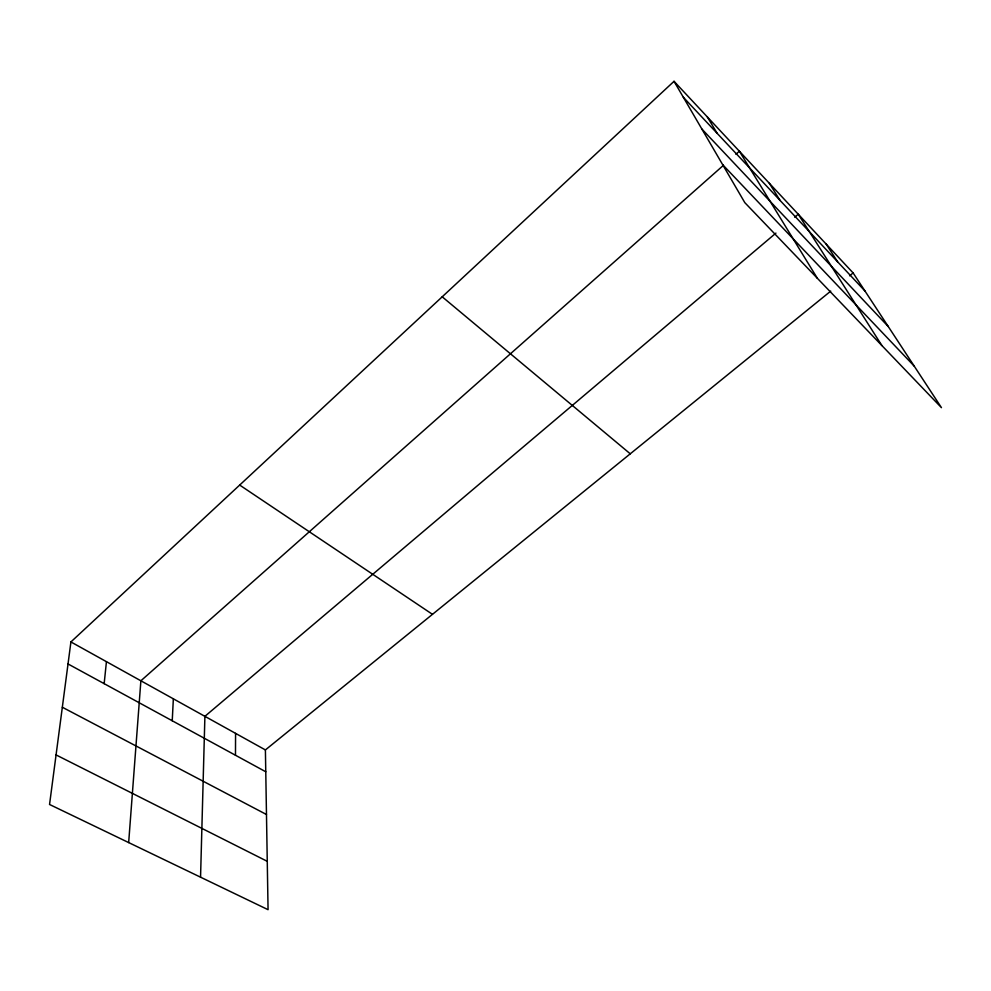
<?xml version="1.0" encoding="UTF-8"?>
<svg xmlns="http://www.w3.org/2000/svg" width="991" height="991" viewBox="0 0 991 991"><rect width="100%" height="100%" fill="white"/><g stroke="black" fill="none" stroke-linecap="round" stroke-linejoin="round"><path stroke-width="1.49" d="M235.474 755.241L235.573 733.365M200.554 877.184L204.902 716.332L775.928 233.108M172.236 720.767L173.351 698.816M128.669 842.573L140.883 680.792L723.306 165.435M104.166 683.666L106.433 661.666M674.029 81.312L744.811 202.635L941.45 407.66L853.127 272.946L674.029 81.312L70.918 641.945L49.55 804.481L268.065 909.688L265.402 749.927L830.718 291.131M735.917 154.262L739.36 151.214L817.315 278.223M794.72 217.202L798.25 214.217L881.891 345.562M849.584 275.808L853.127 272.946M56.066 754.919L267.26 861.328M62.334 707.252L266.48 814.515M68.032 663.958L265.774 771.766M70.918 641.945L265.402 749.927M239.686 485.07L432.472 614.333M442.209 296.805L630.264 453.816M722.724 164.766L914.197 366.088M701.901 129.065L888.246 326.51M683.344 97.267L864.908 290.92M826.16 244.083L837.618 261.81M769.326 183.285L780.053 200.417M707.326 116.938L717.15 133.327"/></g></svg>
